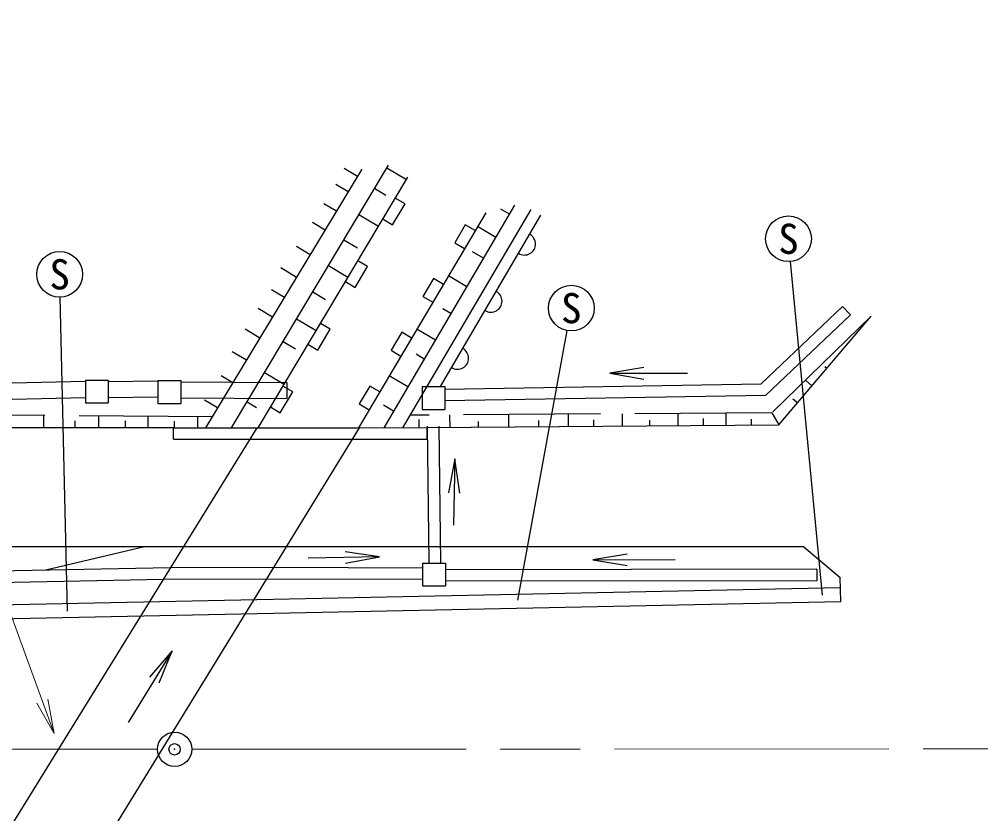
# Model space of a CAD drawing. Units: millimetres, scale not verified. Extents: x 40000 to 680000, y 20000 to 380000.
# Drawn here: x 362550 to 404620, y 283854 to 318636 of the extents above; entities that cross this region are included whole.
import ezdxf
from ezdxf.enums import TextEntityAlignment as Align

# ---------------------------------------------------------------- set-up
doc = ezdxf.new("R2010")
doc.units = ezdxf.units.MM
doc.header["$LTSCALE"] = 1000
doc.header["$PDMODE"] = 32
doc.header["$PDSIZE"] = 500
doc.linetypes.add('CHAIN', pattern=[18.5, 12, -1.5, 3.5, -1.5])
doc.linetypes.add('DASHED', pattern=[7.5, 6, -1.5])
for name, color, linetype, lineweight in [('M-BGD', 7, 'Continuous', 25), ('M-BGD-EXST', 7, 'Continuous', 25), ('M-BMK', 2, 'CHAIN', 13), ('M-BMK-SRVR', 3, 'Continuous', 25), ('M-STR-HTXT', 7, 'Continuous', 13), ('M-STR-STR1', 1, 'Continuous', 25)]:
    doc.layers.add(name, color=color, linetype=linetype, lineweight=lineweight)
doc.layers.add('M-OTRS', color=6, linetype='Continuous')
doc.styles.add('ＭＳ ゴシック', font='')
doc.styles.get('ＭＳ ゴシック').set_extended_font_data('MS Gothic')

# ---------------------------------------------------------------- blocks, each defined once
blk = doc.blocks.new('open_arrow')
at = {"color": 0, "linetype": 'Continuous', "lineweight": -2}
blk.add_lwpolyline([(7.5, 1.25), (0, 0), (7.5, -1.25)], dxfattribs=at)

msp = doc.modelspace()

# ---------------------------------------------------------------- linework, layer by layer
at = {"layer": 'M-BGD'}
for p, q in [((371841, 300750), (378700, 312248)), ((377537, 312070), (370705, 300750)), ((377343, 311748), (376767, 312096)), ((378634, 312138), (379491, 311627)), ((372997, 300751), (379547, 311720)), ((376937, 311077), (376406, 311397)), ((378096, 311236), (378595, 310938)), ((376427, 310231), (375879, 310561)), ((384224, 310492), (378507, 300756)), ((378884, 309636), (379430, 310550)), ((379430, 310550), (379001, 310806)), ((382962, 310167), (377393, 300755)), ((377409, 310085), (378266, 309574)), ((379327, 300756), (384944, 310313)), ((383996, 310104), (383623, 310323)), ((375929, 309406), (375381, 309737)), ((378455, 309892), (378884, 309636)), ((380978, 302554), (385375, 310055)), ((382068, 309637), (381604, 308853)), ((382498, 309383), (382068, 309637)), ((383399, 309087), (382600, 309556)), ((376753, 308985), (377346, 308632)), ((381604, 308853), (382034, 308598)), ((375278, 308326), (374677, 308689)), ((382863, 308175), (382387, 308455)), ((377793, 307807), (377364, 308064)), ((374678, 307333), (373993, 307747)), ((376077, 307852), (376933, 307342)), ((377247, 306893), (377793, 307807)), ((376818, 307150), (377247, 306893)), ((380675, 307284), (380211, 306500)), ((381106, 307030), (380675, 307284)), ((382131, 306928), (381326, 307401)), ((374149, 306456), (373589, 306794)), ((375395, 306707), (375955, 306373)), ((380211, 306500), (380642, 306245)), ((373628, 305593), (373005, 305969)), ((381439, 305749), (381086, 305956)), ((395019, 302671), (398572, 306056)), ((398572, 306056), (398917, 305694)), ((374683, 305515), (375537, 305006)), ((395223, 302174), (398917, 305694)), ((395781, 300879), (399826, 305633)), ((373076, 304678), (372430, 305068)), ((375610, 304151), (376155, 305065)), ((376155, 305065), (375726, 305322)), ((380761, 304594), (379948, 305072)), ((379283, 304931), (378819, 304147)), ((379714, 304676), (379283, 304931)), ((374095, 304529), (374632, 304209)), ((375180, 304408), (375610, 304151)), ((372488, 303704), (371866, 304080)), ((378819, 304147), (379250, 303892)), ((380272, 303762), (379913, 303972)), ((371896, 302724), (371385, 303032)), ((373287, 303174), (374140, 302665)), ((379558, 302546), (378738, 303028)), ((365447, 302781), (299307, 301328)), ((365447, 302838), (365447, 301838)), ((365447, 302838), (366447, 302838)), ((366447, 302838), (366447, 301838)), ((366447, 302774), (368618, 302803)), ((368618, 302815), (369618, 302815)), ((368618, 302815), (368618, 301815)), ((369618, 302815), (369618, 301815)), ((374518, 302323), (374089, 302579)), ((377891, 302578), (377427, 301794)), ((378321, 302323), (377891, 302578)), ((380177, 302554), (380177, 301554)), ((380177, 302554), (381177, 302554)), ((381177, 302440), (395019, 302671)), ((381177, 302554), (381177, 301554)), ((299314, 300628), (365447, 302081)), ((366447, 302074), (368618, 302103)), ((373972, 301409), (374518, 302323)), ((381177, 301940), (395223, 302174)), ((365447, 301838), (366447, 301838)), ((368618, 301815), (369618, 301815)), ((371230, 301620), (370663, 301962)), ((372520, 301888), (372929, 301644)), ((373543, 301665), (373972, 301409)), ((377427, 301794), (377857, 301539)), ((378932, 301480), (378483, 301743)), ((363627, 300752), (363627, 301303)), ((366031, 300750), (366031, 301285)), ((368192, 300749), (368192, 301269)), ((370364, 300748), (370364, 301253)), ((380177, 301554), (381177, 301554)), ((365001, 300751), (365001, 301055)), ((367192, 300750), (367192, 301055)), ((369348, 300748), (369349, 301036)), ((380396, 300757), (395781, 300879)), ((369296, 300748), (356978, 300755)), ((369296, 300748), (372941, 300751)), ((369296, 300248), (369296, 300748)), ((377433, 300755), (380396, 300757)), ((380397, 300257), (380396, 300757)), ((369296, 300248), (380397, 300257)), ((368034, 295534), (363708, 294524)), ((396886, 295534), (368034, 295534)), ((396886, 295534), (398469, 294194)), ((345732, 294177), (369162, 294629)), ((369162, 294629), (373687, 294644)), ((373687, 294644), (380201, 294621)), ((380201, 294827), (380201, 293827)), ((380201, 294827), (381201, 294827)), ((381201, 294827), (381201, 293827)), ((397453, 294557), (381201, 294531)), ((397453, 294557), (397453, 294057)), ((345732, 293677), (368849, 294123)), ((368849, 294123), (373381, 294146)), ((373381, 294146), (380201, 294121)), ((398491, 293154), (398469, 294194)), ((304765, 291825), (398478, 293754)), ((380201, 293827), (381201, 293827)), ((397453, 294057), (381201, 294031)), ((304772, 291225), (398491, 293154))]:
    msp.add_line(p, q, dxfattribs=at)
at = {"layer": 'M-BGD', "linetype": 'DASHED'}
for p, q in [((399826, 305633), (395485, 301407)), ((397883, 303349), (397793, 303425)), ((369618, 302759), (374255, 302737)), ((374255, 302737), (374252, 302037)), ((397236, 302588), (396949, 302832)), ((369618, 302059), (374252, 302037)), ((396598, 301839), (396402, 302005)), ((357665, 301348), (371006, 301248)), ((395485, 301407), (379647, 301301)), ((380491, 294827), (380410, 301554)), ((380991, 294827), (380910, 301554)), ((381400, 300765), (381395, 301312)), ((383976, 300785), (383972, 301330)), ((386581, 300806), (386577, 301347)), ((388952, 300825), (388947, 301363)), ((391385, 300844), (391381, 301380)), ((393480, 300861), (393476, 301394)), ((395485, 301407), (395781, 300879)), ((380047, 300754), (380044, 301118)), ((382646, 300775), (382644, 301032)), ((385285, 300796), (385283, 301072)), ((387690, 300815), (387688, 301095)), ((390140, 300834), (390138, 301089)), ((392488, 300853), (392486, 301152)), ((394595, 300870), (394593, 301124)), ((368034, 295534), (339645, 295581))]:
    msp.add_line(p, q, dxfattribs=at)
at = {"layer": 'M-BGD'}
for centre in [(384657, 308796), (383191, 306296), (381725, 303796)]:
    msp.add_arc(centre, 483, 237.6376, 61.5988, dxfattribs=at)
at = {"layer": 'M-BGD-EXST'}
for p, q in [((397694, 293418), (396302, 308029)), ((364666, 292725), (364341, 306471)), ((384369, 293205), (386524, 305005)), ((388385, 303135), (391786, 303135)), ((381604, 299398), (381552, 296486)), ((378319, 295108), (375189, 295044)), ((387646, 294966), (391253, 294979)), ((369243, 290988), (367311, 287849))]:
    msp.add_line(p, q, dxfattribs=at)
for centre in [(396207, 309024), (364318, 307470), (386704, 305989)]:
    msp.add_circle(centre, 1000, dxfattribs=at)
at = {"layer": 'M-BMK'}
for p, q in [((269173, 286711), (368598, 286677)), ((370098, 286677), (469472, 286719))]:
    msp.add_line(p, q, dxfattribs=at)
at = {"layer": 'M-BMK-SRVR'}
msp.add_circle((369348, 286676), 750, dxfattribs=at)
at = {"layer": 'M-OTRS'}
msp.add_point((369348, 286676), dxfattribs=at)
at = {"layer": 'M-STR-HTXT'}
msp.add_lwpolyline([(364074, 287371), (351495, 321931), (317318, 321931)], dxfattribs=at)
at = {"layer": 'M-STR-STR1'}
for p, q in [((372941, 300751), (354047, 270145)), ((358650, 270117), (377433, 300755)), ((372941, 300751), (377433, 300755))]:
    msp.add_line(p, q, dxfattribs=at)

# ---------------------------------------------------------------- block references
at = {"layer": 'M-BGD-EXST', "xscale": 200, "yscale": 200}
msp.add_blockref('open_arrow', (388385, 303135), dxfattribs=at)
for p, rotation in [((381604, 299398), 269), ((378319, 295108), 181.2), ((387646, 294966), 0.2), ((369243, 290988), 238.4)]:
    msp.add_blockref('open_arrow', p, dxfattribs=dict(at, rotation=rotation))
at = {"layer": 'M-STR-HTXT', "xscale": 200, "yscale": 200, "rotation": 110}
msp.add_blockref('open_arrow', (364074, 287371), dxfattribs=at)

# ---------------------------------------------------------------- texts
at = {"layer": 'M-BGD-EXST', "style": 'ＭＳ ゴシック'}
for p in [(396207, 309024), (364318, 307470), (386704, 305989)]:
    msp.add_text('S', height=1320, dxfattribs=at).set_placement(p, align=Align.MIDDLE_CENTER)

doc.saveas('drawing.dxf')
